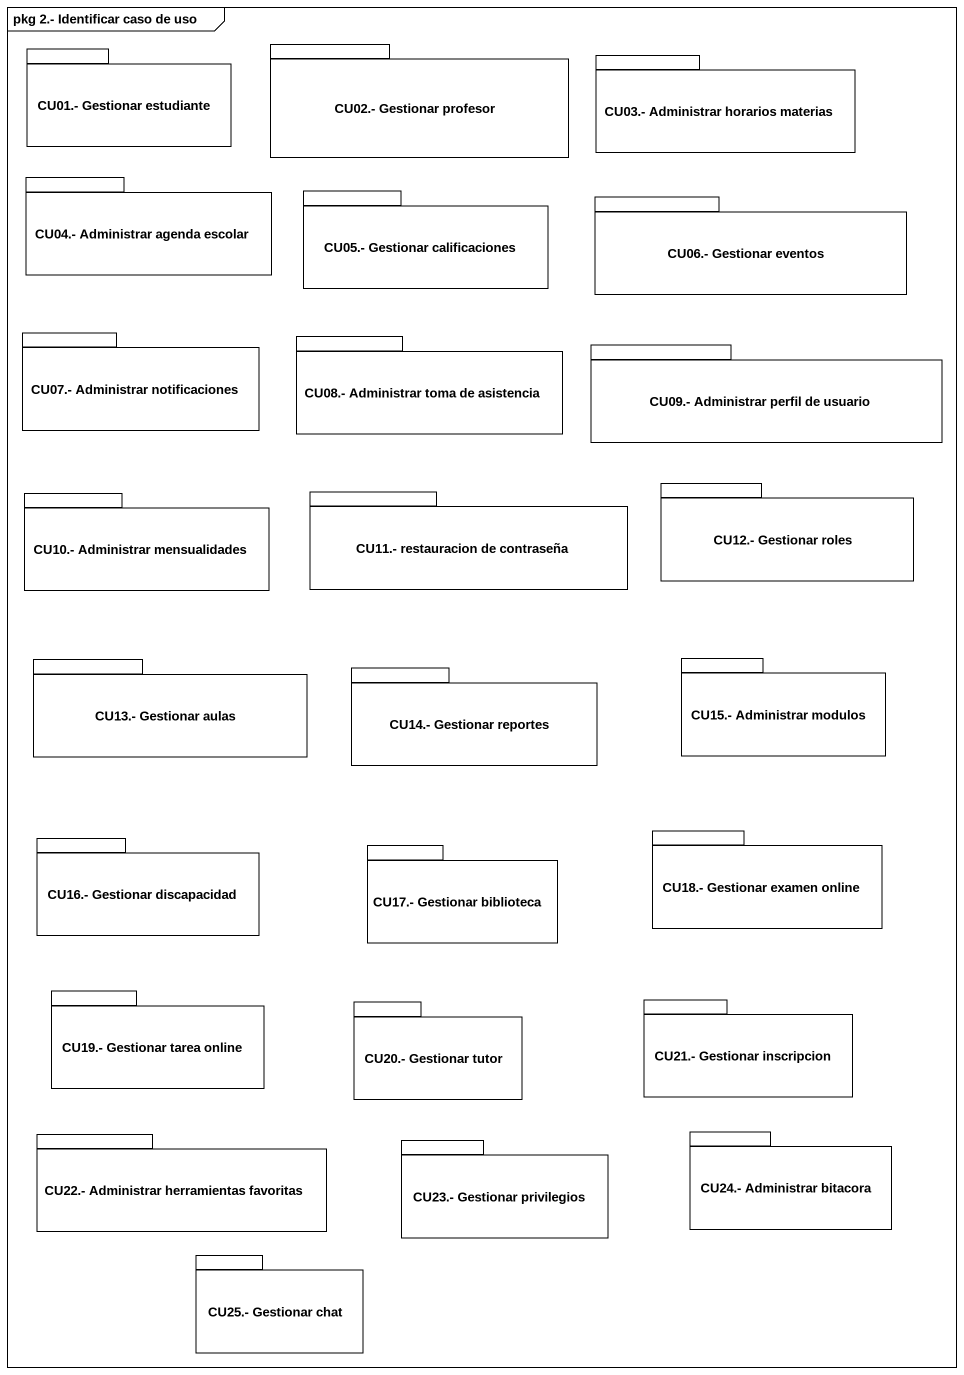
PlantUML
@startuml
mainframe pkg 2.- Identificar caso de uso
package "CU01.- Gestionar estudiante" as CU01_Gestionar_estudiante {
}
package "CU02.- Gestionar profesor" as CU02_Gestionar_profesor {
}
package "CU03.- Administrar horarios materias" as CU03_Administrar_horarios {
}
package "CU04.- Administrar agenda escolar" as CU04_Administrar_agenda {
}
package "CU05.- Gestionar calificaciones" as CU05_Gestionar {
}
package "CU06.- Gestionar eventos" as CU06_Gestionar_eventos {
}
package "CU07.- Administrar notificaciones" as CU07_Administrar {
}
package "CU08.- Administrar toma de asistencia" as CU08_Administrar_toma_de {
}
package "CU09.- Administrar perfil de usuario" as CU09_Administrar_perfil_de {
}
package "CU10.- Administrar mensualidades" as CU10_Administrar {
}
package "CU11.- restauracion de contraseña" as CU11_restauracion_de {
}
package "CU12.- Gestionar roles" as CU12_Gestionar_roles {
}
package "CU13.- Gestionar aulas" as CU13_Gestionar_aulas {
}
package "CU14.- Gestionar reportes" as CU14_Gestionar_reportes {
}
package "CU15.- Administrar modulos" as CU15_Administrar_modulos {
}
package "CU16.- Gestionar discapacidad" as CU16_Gestionar_discapacidad {
}
package "CU17.- Gestionar biblioteca" as CU17_Gestionar_biblioteca {
}
package "CU18.- Gestionar examen online" as CU18_Gestionar_examen_online {
}
package "CU19.- Gestionar tarea online" as CU19_Gestionar_tarea_online {
}
package "CU20.- Gestionar tutor" as CU20_Gestionar_tutor {
}
package "CU21.- Gestionar inscripcion" as CU21_Gestionar_inscripcion {
}
package "CU22.- Administrar herramientas favoritas" as CU22_Administrar {
}
package "CU23.- Gestionar privilegios" as CU23_Gestionar_privilegios {
}
package "CU24.- Administrar bitacora" as CU24_Administrar_bitacora {
}
package "CU25.- Gestionar chat" as CU25_Gestionar_chat {
}
@enduml
